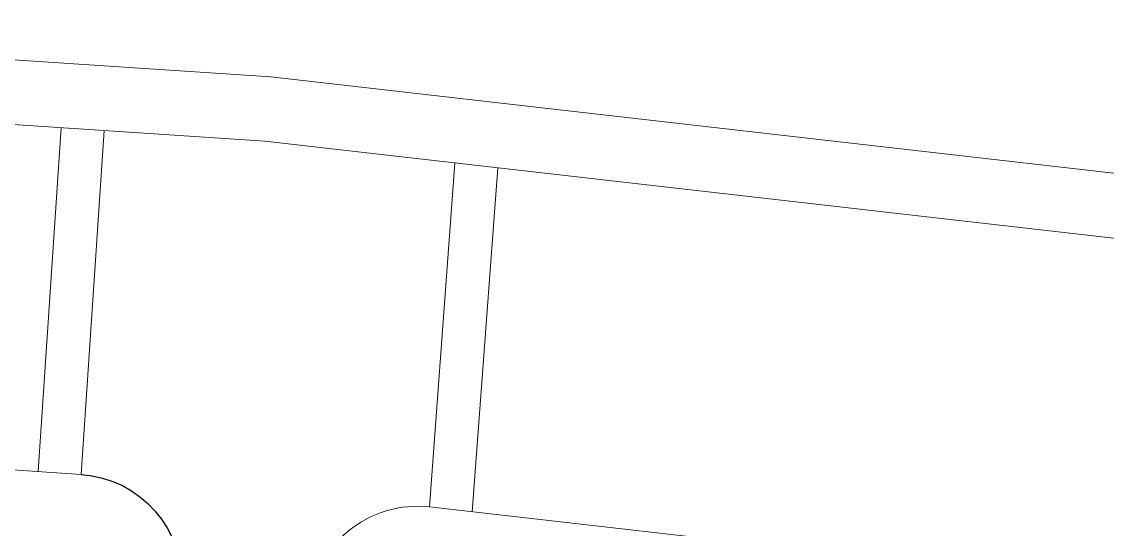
# Model space of a CAD drawing. Header units: metres. Extents: x 750 to 3116, y -341 to 1465.
# Drawn here: x 1546.41 to 1571.61, y 777.24 to 789.02 of the extents above; entities that cross this region are included whole.
import ezdxf

# ---------------------------------------------------------------- set-up
doc = ezdxf.new("R2010")
doc.units = ezdxf.units.M
for name, color, linetype, lineweight in [('Footpath', 32, 'Continuous', 18), ('Hidden line', 251, 'Continuous', 5), ('Main Road', 8, 'Continuous', 25), ('Vehicular Road', 253, 'Continuous', 20)]:
    doc.layers.add(name, color=color, linetype=linetype, lineweight=lineweight)

msp = doc.modelspace()

# ---------------------------------------------------------------- linework, layer by layer
at = {"layer": 'Footpath'}
msp.add_lwpolyline([(2216.125, 835.191), (2176.415, 832.32), (2151.526, 830.622), (2124.5, 829.272), (2102.592, 826.769), (2066.447, 817.739), (2027.786, 805.153), (1873.651, 758.598), (1866.076, 756.749), (1859.037, 756.042), (1845.561, 753.412), (1836.437, 751.854), (1826.794, 752.066), (1815.967, 753.762), (1802.486, 755.632), (1785.869, 757.277), (1777.954, 757.907), (1762.081, 761.309), (1746.359, 763.919), (1712.64, 767.057), (1620.187, 779.969), (1552.188, 787.74), (1444.636, 794.917)], dxfattribs=at)
at = {"layer": 'Hidden line'}
for p, q in [((1546.788, 778.58), (1547.32, 786.562)), ((1547.786, 778.513), (1548.318, 786.495)), ((1555.871, 777.758), (1556.463, 785.742)), ((1556.866, 777.644), (1557.457, 785.629))]:
    msp.add_line(p, q, dxfattribs=at)
at = {"layer": 'Main Road'}
msp.add_lwpolyline([(1547.786, 778.513, -0.414009), (1550.114, 775.854), (1548.248, 747.594), (1549.097, 726.411), (1548.865, 718.173, 0.404452), (1554.023, 712.529), (1577.549, 711.076), (1623.99, 710.185), (1693.189, 701.468, -0.393917), (1694.499, 699.897), (1691.278, 641.93)], format="xyb", dxfattribs=at)
at = {"layer": 'Vehicular Road'}
for points in [[(902.461, 878.875), (919.135, 874.326), (938.432, 870.427), (960.534, 864.81), (975.405, 861.195), (1001.382, 854.344), (1022.205, 849.272), (1062.545, 839.669), (1088.699, 833.237), (1129.028, 821.127), (1179.309, 808.993), (1215.683, 802.559), (1243.589, 798.635), (1272.948, 793.835), (1294.185, 790.722), (1312.145, 787.914), (1342.127, 785.805), (1357.618, 785.847), (1376.622, 786.759), (1389.673, 787.479), (1408.772, 786.035), (1430.356, 786.348), (1547.786, 778.513)], [(2216.233, 833.695), (2176.52, 830.824), (2151.614, 829.125), (2124.623, 827.776), (2102.86, 825.29), (2066.861, 816.296), (2028.235, 803.722), (1874.046, 757.15), (1866.33, 755.267), (1859.256, 754.556), (1845.831, 751.937), (1836.548, 750.352), (1826.661, 750.568), (1815.748, 752.278), (1802.309, 754.142), (1785.735, 755.783), (1777.736, 756.42), (1761.801, 759.834), (1746.167, 762.431), (1712.467, 765.567), (1619.998, 778.481), (1552.053, 786.246), (1444.558, 793.418)]]:
    msp.add_lwpolyline(points, dxfattribs=at)
at = {"layer": 'Vehicular Road', "lineweight": 20}
msp.add_lwpolyline([(1557.761, 757.196), (1555.279, 754.479, -0.709085), (1551.807, 755.96), (1553.093, 775.439, -0.428302), (1555.871, 777.758), (1618.991, 770.544), (1682.293, 761.703, -0.390874), (1683.583, 760.13), (1683.205, 753.669, 0.188493), (1683.542, 752.63), (1684.624, 751.31, -0.373088), (1684.57, 749.346), (1649.471, 711.027)], format="xyb", dxfattribs=at)

doc.saveas('drawing.dxf')
